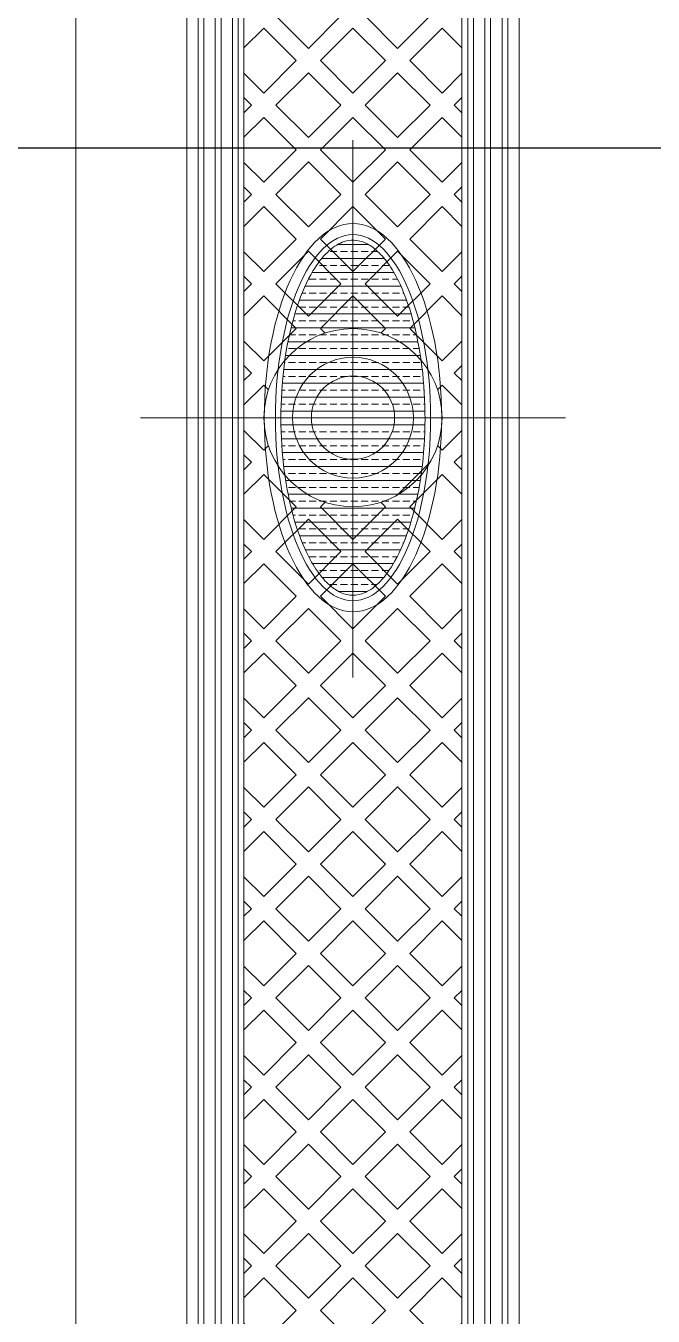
# Model space of a CAD drawing. Header units: millimetres. Extents: x -10942 to 92711, y -16583 to 30009.
# Drawn here: x 14718 to 14831.2, y 940.6 to 1173.2 of the extents above; entities that cross this region are included whole.
import ezdxf

# ---------------------------------------------------------------- set-up
doc = ezdxf.new("R2010")
doc.units = ezdxf.units.MM
doc.header["$LTSCALE"] = 1000
doc.header["$MEASUREMENT"] = 0
doc.linetypes.add('HIDDEN', pattern=[0.375, 0.25, -0.125])
doc.linetypes.add('XREF-V2-GF_COLS$0$XREF-V-COLS-GF$0$CENTER2', pattern=[1.125, 0.75, -0.125, 0.125, -0.125])
doc.layers.add('8', color=8, linetype='Continuous')
doc.layers.add('WOOD', color=23, linetype='Continuous')
doc.layers.add('Bronze', color=40, linetype='Continuous', lineweight=0)
doc.layers.add('DIM 2', color=3, linetype='Continuous', lineweight=18)

# ---------------------------------------------------------------- blocks, each defined once
blk = doc.blocks.new('PLATE')
at = {"lineweight": 0}
h = blk.add_hatch(dxfattribs=at)
h.set_pattern_fill('BRASS', color=33, scale=10)
h.set_pattern_definition([(0, (26037.115, -5808.7662), (0, 2.5), []), (0, (26037.115, -5807.5162), (0, 2.5), [1.25, -0.625])])
edge = h.paths.add_edge_path()
edge.add_spline(control_points=[(56105.84, -1032.5), (56106.58, -1032.5), (56107.31, -1032.34), (56108.81, -1031.66), (56109.57, -1031.14), (56111.08, -1029.74), (56111.82, -1028.85), (56113.23, -1026.72), (56113.91, -1025.49), (56115.5, -1021.95), (56116.35, -1019.43), (56117.69, -1013.89), (56118.19, -1010.88), (56118.8, -1004.64), (56118.9, -1001.41), (56118.71, -995.01), (56118.42, -991.85), (56117.45, -985.88), (56116.77, -983.07), (56115.12, -978.05), (56114.14, -975.85), (56112.24, -972.69), (56111.36, -971.56), (56109.57, -969.83), (56108.66, -969.22), (56107.06, -968.6), (56106.36, -968.48), (56104.97, -968.53), (56104.26, -968.7), (56102.83, -969.37), (56102.11, -969.86), (56100.67, -971.2), (56099.96, -972.03), (56098.6, -974.02), (56097.96, -975.17), (56096.37, -978.55), (56095.51, -981.01), (56094.13, -986.43), (56093.6, -989.39), (56092.94, -995.56), (56092.8, -998.76), (56092.92, -1005.11), (56093.17, -1008.27), (56094.07, -1014.26), (56094.7, -1017.1), (56096.28, -1022.2), (56097.22, -1024.46), (56099.1, -1027.8), (56099.99, -1029.03), (56101.82, -1030.94), (56102.75, -1031.61), (56104.4, -1032.34), (56105.12, -1032.5), (56105.84, -1032.5)], knot_values=[0, 0, 0, 0, 0.188873, 0.188873, 0.377747, 0.377747, 0.56662, 0.56662, 0.755494, 0.755494, 1.050692, 1.050692, 1.345891, 1.345891, 1.641089, 1.641089, 1.936288, 1.936288, 2.231487, 2.231487, 2.526685, 2.526685, 2.751736, 2.751736, 2.976786, 2.976786, 3.156904, 3.156904, 3.337022, 3.337022, 3.51714, 3.51714, 3.697259, 3.697259, 3.877377, 3.877377, 4.170415, 4.170415, 4.463453, 4.463453, 4.756491, 4.756491, 5.049529, 5.049529, 5.342567, 5.342567, 5.635605, 5.635605, 5.866749, 5.866749, 6.097894, 6.097894, 6.283185, 6.283185, 6.283185, 6.283185], degree=3, periodic=0)
at = {"color": 33, "lineweight": 0}
for p, q in [((56113.89, -938.32), (56108.04, -944.17)), ((56113.89, -938.32), (56119.74, -944.17)), ((56086.19, -942.81), (56087.56, -944.17)), ((56087.56, -944.17), (56086.19, -945.54)), ((56091.94, -944.17), (56097.8, -950.02)), ((56103.65, -944.17), (56097.8, -950.02)), ((56108.04, -944.17), (56113.89, -950.02)), ((56119.74, -944.17), (56113.89, -950.02)), ((56125.5, -942.81), (56124.13, -944.17)), ((56124.13, -944.17), (56125.5, -945.54)), ((56105.84, -946.37), (56099.99, -952.22)), ((56105.84, -946.37), (56111.69, -952.22)), ((56121.94, -946.37), (56116.08, -952.22)), ((56121.94, -946.37), (56125.5, -949.93)), ((56099.99, -952.22), (56105.84, -958.07)), ((56111.69, -952.22), (56105.84, -958.07)), ((56097.8, -954.41), (56103.65, -960.27)), ((56113.89, -954.41), (56108.04, -960.27)), ((56086.19, -958.9), (56087.56, -960.27)), ((56087.56, -960.27), (56086.19, -961.63)), ((56125.5, -958.9), (56124.13, -960.27)), ((56124.13, -960.27), (56125.5, -961.63)), ((56086.19, -970.6), (56089.75, -974.16)), ((56113.89, -970.51), (56108.04, -976.36)), ((56113.89, -970.51), (56119.74, -976.36)), ((56125.5, -970.6), (56121.94, -974.16)), ((56086.19, -974.99), (56087.56, -976.36)), ((56087.56, -976.36), (56086.19, -977.73)), ((56091.94, -976.36), (56097.8, -982.21)), ((56103.65, -976.36), (56097.8, -982.21)), ((56108.04, -976.36), (56113.89, -982.21)), ((56119.74, -976.36), (56113.89, -982.21)), ((56125.5, -974.99), (56124.13, -976.36)), ((56124.13, -976.36), (56125.5, -977.73)), ((56105.84, -978.55), (56099.99, -984.41)), ((56105.84, -978.55), (56111.69, -984.41)), ((56121.94, -978.55), (56116.08, -984.41)), ((56121.94, -978.55), (56125.5, -982.12)), ((56099.99, -984.41), (56100.83, -985.24)), ((56111.69, -984.41), (56110.86, -985.24)), ((56086.19, -991.08), (56087.56, -992.45)), ((56087.56, -992.45), (56086.19, -993.82)), ((56125.5, -991.08), (56124.13, -992.45)), ((56124.13, -992.45), (56125.5, -993.82)), ((56086.19, -1007.18), (56087.56, -1008.54)), ((56087.56, -1008.54), (56086.19, -1009.91)), ((56091.94, -1008.54), (56097.8, -1014.4)), ((56125.5, -1007.18), (56124.13, -1008.54)), ((56124.13, -1008.54), (56125.5, -1009.91)), ((56121.94, -1010.74), (56116.08, -1016.59)), ((56121.94, -1010.74), (56125.5, -1014.3)), ((56100.83, -1015.75), (56099.99, -1016.59)), ((56110.86, -1015.75), (56111.69, -1016.59)), ((56099.99, -1016.59), (56105.84, -1022.44)), ((56111.69, -1016.59), (56105.84, -1022.44)), ((56097.8, -1018.79), (56103.65, -1024.64)), ((56113.89, -1018.79), (56108.04, -1024.64)), ((56086.19, -1023.27), (56087.56, -1024.64)), ((56125.5, -1023.27), (56124.13, -1024.64)), ((56087.56, -1024.64), (56086.19, -1026)), ((56124.13, -1024.64), (56125.5, -1026)), ((56097.8, -1034.88), (56091.94, -1040.73)), ((56097.8, -1034.88), (56103.65, -1040.73)), ((56113.89, -1034.88), (56108.04, -1040.73)), ((56113.89, -1034.88), (56119.74, -1040.73)), ((56086.19, -1039.36), (56087.56, -1040.73)), ((56125.5, -1039.36), (56124.13, -1040.73)), ((56087.56, -1040.73), (56086.19, -1042.1)), ((56091.94, -1040.73), (56097.8, -1046.58)), ((56103.65, -1040.73), (56097.8, -1046.58)), ((56108.04, -1040.73), (56113.89, -1046.58)), ((56119.74, -1040.73), (56113.89, -1046.58)), ((56124.13, -1040.73), (56125.5, -1042.1)), ((56105.84, -1042.92), (56099.99, -1048.78)), ((56105.84, -1042.92), (56111.69, -1048.78)), ((56121.94, -1042.92), (56116.08, -1048.78)), ((56121.94, -1042.92), (56125.5, -1046.49)), ((56099.99, -1048.78), (56105.84, -1054.63)), ((56111.69, -1048.78), (56105.84, -1054.63)), ((56097.8, -1050.97), (56103.65, -1056.82)), ((56113.89, -1050.97), (56108.04, -1056.82)), ((56086.19, -1055.45), (56087.56, -1056.82)), ((56125.5, -1055.45), (56124.13, -1056.82)), ((56087.56, -1056.82), (56086.19, -1058.19)), ((56124.13, -1056.82), (56125.5, -1058.19)), ((56113.89, -1067.06), (56108.04, -1072.92)), ((56113.89, -1067.06), (56119.74, -1072.92)), ((56086.19, -1071.55), (56087.56, -1072.92)), ((56125.5, -1071.55), (56124.13, -1072.92)), ((56087.56, -1072.92), (56086.19, -1074.28)), ((56091.94, -1072.92), (56097.8, -1078.77)), ((56103.65, -1072.92), (56097.8, -1078.77)), ((56108.04, -1072.92), (56113.89, -1078.77)), ((56119.74, -1072.92), (56113.89, -1078.77)), ((56124.13, -1072.92), (56125.5, -1074.28)), ((56105.84, -1075.11), (56099.99, -1080.96)), ((56105.84, -1075.11), (56111.69, -1080.96)), ((56121.94, -1075.11), (56116.08, -1080.96)), ((56121.94, -1075.11), (56125.5, -1078.67)), ((56099.99, -1080.96), (56105.84, -1086.81)), ((56111.69, -1080.96), (56105.84, -1086.81)), ((56097.8, -1083.16), (56103.65, -1089.01)), ((56113.89, -1083.16), (56108.04, -1089.01)), ((56086.19, -1087.64), (56087.56, -1089.01)), ((56125.5, -1087.64), (56124.13, -1089.01)), ((56087.56, -1089.01), (56086.19, -1090.38)), ((56124.13, -1089.01), (56125.5, -1090.38)), ((56086.19, -1099.34), (56089.75, -1102.91)), ((56113.89, -1099.25), (56108.04, -1105.1)), ((56113.89, -1099.25), (56119.74, -1105.1)), ((56125.5, -1099.34), (56121.94, -1102.91)), ((56086.19, -1103.73), (56087.56, -1105.1)), ((56125.5, -1103.73), (56124.13, -1105.1)), ((56087.56, -1105.1), (56086.19, -1106.47)), ((56091.94, -1105.1), (56097.8, -1110.95)), ((56103.65, -1105.1), (56097.8, -1110.95)), ((56108.04, -1105.1), (56113.89, -1110.95)), ((56119.74, -1105.1), (56113.89, -1110.95)), ((56124.13, -1105.1), (56125.5, -1106.47)), ((56105.84, -1107.3), (56099.99, -1113.15)), ((56105.84, -1107.3), (56111.69, -1113.15)), ((56121.94, -1107.3), (56116.08, -1113.15)), ((56121.94, -1107.3), (56125.5, -1110.86)), ((56099.99, -1113.15), (56105.84, -1119)), ((56111.69, -1113.15), (56105.84, -1119)), ((56097.8, -1115.34), (56103.65, -1121.19)), ((56113.89, -1115.34), (56108.04, -1121.19)), ((56086.19, -1119.83), (56087.56, -1121.19)), ((56125.5, -1119.83), (56124.13, -1121.19)), ((56087.56, -1121.19), (56086.19, -1122.56)), ((56124.13, -1121.19), (56125.5, -1122.56)), ((56113.89, -1131.43), (56108.04, -1137.29)), ((56113.89, -1131.43), (56119.74, -1137.29)), ((56086.19, -1135.92), (56087.56, -1137.29)), ((56087.56, -1137.29), (56086.19, -1138.65)), ((56091.94, -1137.29), (56097.8, -1143.14)), ((56103.65, -1137.29), (56097.8, -1143.14)), ((56108.04, -1137.29), (56113.89, -1143.14)), ((56119.74, -1137.29), (56113.89, -1143.14)), ((56125.5, -1135.92), (56124.13, -1137.29)), ((56124.13, -1137.29), (56125.5, -1138.65)), ((56105.84, -1139.48), (56099.99, -1145.33)), ((56105.84, -1139.48), (56111.69, -1145.33)), ((56121.94, -1139.48), (56116.08, -1145.33)), ((56121.94, -1139.48), (56125.5, -1143.04)), ((56099.99, -1145.33), (56105.84, -1151.18)), ((56111.69, -1145.33), (56105.84, -1151.18)), ((56097.8, -1147.53), (56103.65, -1153.38)), ((56113.89, -1147.53), (56108.04, -1153.38)), ((56086.19, -1152.01), (56087.56, -1153.38)), ((56087.56, -1153.38), (56086.19, -1154.75)), ((56125.5, -1152.01), (56124.13, -1153.38)), ((56124.13, -1153.38), (56125.5, -1154.75))]:
    blk.add_line(p, q, dxfattribs=at)
blk.add_lwpolyline([(56135.84, -888.2), (56130.67, -888.2, 0.302776), (56105.84, -871.65, 0.302776), (56081.02, -888.2), (56075.84, -888.2), (56075.84, -1279.24), (56081.02, -1279.24, 0.302776), (56105.84, -1295.79, 0.302776), (56130.67, -1279.24), (56135.84, -1279.24), (56135.84, -888.2)], format="xyb", dxfattribs=at)
for points in [[(56133.77, -890.27), (56129.25, -890.27, 0.317837), (56105.84, -873.72, 0.317837), (56082.44, -890.27), (56077.91, -890.27), (56077.91, -1277.17), (56082.44, -1277.17, 0.317837), (56105.84, -1293.72, 0.317837), (56129.25, -1277.17), (56133.77, -1277.17)], [(56132.74, -891.31), (56128.51, -891.31, 0.326276), (56105.84, -874.76, 0.326276), (56083.18, -891.31), (56078.95, -891.31), (56078.95, -1276.13), (56083.18, -1276.13, 0.326276), (56105.84, -1292.69, 0.326276), (56128.51, -1276.13), (56132.74, -1276.13)], [(56130.67, -893.38), (56126.94, -893.38, 0.34543), (56105.84, -876.82, 0.34543), (56084.74, -893.38), (56081.02, -893.38), (56081.02, -1274.07), (56084.74, -1274.07, 0.34543), (56105.84, -1290.62, 0.34543), (56126.94, -1274.07), (56130.67, -1274.07)], [(56129.64, -894.41), (56126.11, -894.41, 0.356394), (56105.84, -877.86, 0.356394), (56085.57, -894.41), (56082.05, -894.41), (56082.05, -1273.03), (56085.57, -1273.03, 0.356394), (56105.84, -1289.58, 0.356394), (56126.11, -1273.03), (56129.64, -1273.03)], [(56127.57, -896.48), (56124.35, -896.48, 0.381966), (56105.84, -879.93, 0.381966), (56087.34, -896.48), (56084.12, -896.48), (56084.12, -1270.96), (56087.34, -1270.96, 0.381966), (56105.84, -1287.51, 0.381966), (56124.35, -1270.96), (56127.57, -1270.96)], [(56126.53, -897.51), (56123.4, -897.51, 0.397078), (56105.84, -880.96, 0.397078), (56088.29, -897.51), (56085.15, -897.51), (56085.15, -1269.93), (56088.29, -1269.93, 0.397078), (56105.84, -1286.48, 0.397078), (56123.4, -1269.93), (56126.53, -1269.93)], [(56125.5, -898.55), (56122.39, -898.55, 0.414214), (56105.84, -882, 0.414214), (56089.29, -898.55), (56086.19, -898.55), (56086.19, -1268.89), (56089.29, -1268.89, 0.414214), (56105.84, -1285.44, 0.414214), (56122.39, -1268.89), (56125.5, -1268.89)]]:
    blk.add_lwpolyline(points, format="xyb", close=True, dxfattribs=at)
for points in [[(56097.8, -922.23), (56091.94, -928.08), (56097.8, -933.93), (56103.65, -928.08), (56097.8, -922.23)], [(56113.89, -922.23), (56108.04, -928.08), (56113.89, -933.93), (56119.74, -928.08), (56113.89, -922.23)], [(56089.75, -930.27), (56086.19, -933.84)], [(56086.19, -938.42), (56089.75, -941.98), (56095.6, -936.13), (56089.75, -930.27)], [(56105.84, -930.27), (56099.99, -936.13), (56105.84, -941.98), (56111.69, -936.13), (56105.84, -930.27)], [(56105.84, -930.27), (56099.99, -936.13), (56105.84, -941.98), (56111.69, -936.13), (56105.84, -930.27)], [(56125.5, -938.42), (56121.94, -941.98), (56116.08, -936.13), (56121.94, -930.27)], [(56121.94, -930.27), (56125.5, -933.84)], [(56097.8, -938.32), (56091.94, -944.17), (56097.8, -950.02), (56103.65, -944.17), (56097.8, -938.32)], [(56086.19, -942.81), (56087.56, -944.17), (56086.19, -945.54)], [(56086.19, -954.51), (56089.75, -958.07), (56095.6, -952.22), (56089.75, -946.37)], [(56089.75, -946.37), (56086.19, -949.93)], [(56105.84, -946.37), (56099.99, -952.22), (56105.84, -958.07), (56111.69, -952.22), (56105.84, -946.37)], [(56121.94, -946.37), (56116.08, -952.22), (56121.94, -958.07), (56125.5, -954.51)], [(56125.5, -949.93), (56121.94, -946.37)], [(56097.8, -954.41), (56091.94, -960.27), (56097.8, -966.12), (56103.65, -960.27), (56097.8, -954.41)], [(56113.89, -954.41), (56108.04, -960.27), (56113.89, -966.12), (56119.74, -960.27), (56113.89, -954.41)], [(56086.19, -958.9), (56087.56, -960.27), (56086.19, -961.63)], [(56086.19, -970.6), (56089.75, -974.16), (56095.6, -968.31), (56089.75, -962.46)], [(56089.75, -962.46), (56086.19, -966.02)], [(56105.84, -962.46), (56099.99, -968.31), (56105.84, -974.16), (56111.69, -968.31), (56105.84, -962.46)], [(56105.84, -962.46), (56099.99, -968.31), (56105.84, -974.16), (56111.69, -968.31), (56105.84, -962.46)], [(56125.5, -970.6), (56121.94, -974.16), (56116.08, -968.31), (56121.94, -962.46)], [(56121.94, -962.46), (56125.5, -966.02)], [(56097.8, -970.51), (56091.94, -976.36), (56097.8, -982.21), (56103.65, -976.36), (56097.8, -970.51)], [(56086.19, -974.99), (56087.56, -976.36), (56086.19, -977.73)], [(56086.19, -986.69), (56089.75, -990.26), (56095.6, -984.41), (56089.75, -978.55)], [(56089.75, -978.55), (56086.19, -982.12)], [(56105.84, -978.55), (56099.99, -984.41), (56100.83, -985.24)], [(56110.86, -985.24), (56111.69, -984.41), (56105.84, -978.55)], [(56121.94, -978.55), (56116.08, -984.41), (56121.94, -990.26), (56125.5, -986.69)], [(56125.5, -982.12), (56121.94, -978.55)], [(56086.19, -991.08), (56087.56, -992.45), (56086.19, -993.82)], [(56089.75, -994.65), (56086.19, -998.21)], [(56090.59, -995.48), (56089.75, -994.65)], [(56121.1, -995.48), (56121.94, -994.65)], [(56121.94, -994.65), (56125.5, -998.21)], [(56086.19, -1002.79), (56089.75, -1006.35), (56090.59, -1005.51)], [(56125.5, -1002.79), (56121.94, -1006.35), (56121.1, -1005.51)], [(56086.19, -1007.18), (56087.56, -1008.54), (56086.19, -1009.91)], [(56089.75, -1010.74), (56086.19, -1014.3)], [(56086.19, -1018.88), (56089.75, -1022.44), (56095.6, -1016.59), (56089.75, -1010.74)], [(56121.94, -1010.74), (56116.08, -1016.59), (56121.94, -1022.44), (56125.5, -1018.88)], [(56125.5, -1014.3), (56121.94, -1010.74)], [(56100.83, -1015.75), (56099.99, -1016.59), (56105.84, -1022.44), (56111.69, -1016.59), (56110.86, -1015.75)], [(56097.8, -1018.79), (56091.94, -1024.64), (56097.8, -1030.49), (56103.65, -1024.64), (56097.8, -1018.79)], [(56113.89, -1018.79), (56108.04, -1024.64), (56113.89, -1030.49), (56119.74, -1024.64), (56113.89, -1018.79)], [(56086.19, -1023.27), (56087.56, -1024.64), (56086.19, -1026)], [(56089.75, -1026.83), (56086.19, -1030.39)], [(56086.19, -1034.97), (56089.75, -1038.54), (56095.6, -1032.68), (56089.75, -1026.83)], [(56105.84, -1026.83), (56099.99, -1032.68), (56105.84, -1038.54), (56111.69, -1032.68), (56105.84, -1026.83)], [(56105.84, -1026.83), (56099.99, -1032.68), (56105.84, -1038.54), (56111.69, -1032.68), (56105.84, -1026.83)], [(56125.5, -1034.97), (56121.94, -1038.54), (56116.08, -1032.68), (56121.94, -1026.83)], [(56121.94, -1026.83), (56125.5, -1030.39)], [(56086.19, -1039.36), (56087.56, -1040.73), (56086.19, -1042.1)], [(56086.19, -1051.07), (56089.75, -1054.63), (56095.6, -1048.78), (56089.75, -1042.92)], [(56089.75, -1042.92), (56086.19, -1046.49)], [(56105.84, -1042.92), (56099.99, -1048.78), (56105.84, -1054.63), (56111.69, -1048.78), (56105.84, -1042.92)], [(56121.94, -1042.92), (56116.08, -1048.78), (56121.94, -1054.63), (56125.5, -1051.07)], [(56125.5, -1046.49), (56121.94, -1042.92)], [(56097.8, -1050.97), (56091.94, -1056.82), (56097.8, -1062.67), (56103.65, -1056.82), (56097.8, -1050.97)], [(56113.89, -1050.97), (56108.04, -1056.82), (56113.89, -1062.67), (56119.74, -1056.82), (56113.89, -1050.97)], [(56086.19, -1055.45), (56087.56, -1056.82), (56086.19, -1058.19)], [(56086.19, -1067.16), (56089.75, -1070.72), (56095.6, -1064.87), (56089.75, -1059.02)], [(56089.75, -1059.02), (56086.19, -1062.58)], [(56105.84, -1059.02), (56099.99, -1064.87), (56105.84, -1070.72), (56111.69, -1064.87), (56105.84, -1059.02)], [(56105.84, -1059.02), (56099.99, -1064.87), (56105.84, -1070.72), (56111.69, -1064.87), (56105.84, -1059.02)], [(56125.5, -1067.16), (56121.94, -1070.72), (56116.08, -1064.87), (56121.94, -1059.02)], [(56121.94, -1059.02), (56125.5, -1062.58)], [(56097.8, -1067.06), (56091.94, -1072.92), (56097.8, -1078.77), (56103.65, -1072.92), (56097.8, -1067.06)], [(56086.19, -1071.55), (56087.56, -1072.92), (56086.19, -1074.28)], [(56089.75, -1075.11), (56086.19, -1078.67)], [(56086.19, -1083.25), (56089.75, -1086.81), (56095.6, -1080.96), (56089.75, -1075.11)], [(56105.84, -1075.11), (56099.99, -1080.96), (56105.84, -1086.81), (56111.69, -1080.96), (56105.84, -1075.11)], [(56121.94, -1075.11), (56116.08, -1080.96), (56121.94, -1086.81), (56125.5, -1083.25)], [(56125.5, -1078.67), (56121.94, -1075.11)], [(56097.8, -1083.16), (56091.94, -1089.01), (56097.8, -1094.86), (56103.65, -1089.01), (56097.8, -1083.16)], [(56113.89, -1083.16), (56108.04, -1089.01), (56113.89, -1094.86), (56119.74, -1089.01), (56113.89, -1083.16)], [(56086.19, -1087.64), (56087.56, -1089.01), (56086.19, -1090.38)], [(56089.75, -1091.2), (56086.19, -1094.76)], [(56086.19, -1099.34), (56089.75, -1102.91), (56095.6, -1097.05), (56089.75, -1091.2)], [(56105.84, -1091.2), (56099.99, -1097.05), (56105.84, -1102.91), (56111.69, -1097.05), (56105.84, -1091.2)], [(56105.84, -1091.2), (56099.99, -1097.05), (56105.84, -1102.91), (56111.69, -1097.05), (56105.84, -1091.2)], [(56125.5, -1099.34), (56121.94, -1102.91), (56116.08, -1097.05), (56121.94, -1091.2)], [(56121.94, -1091.2), (56125.5, -1094.76)], [(56097.8, -1099.25), (56091.94, -1105.1), (56097.8, -1110.95), (56103.65, -1105.1), (56097.8, -1099.25)], [(56086.19, -1103.73), (56087.56, -1105.1), (56086.19, -1106.47)], [(56089.75, -1107.3), (56086.19, -1110.86)], [(56086.19, -1115.44), (56089.75, -1119), (56095.6, -1113.15), (56089.75, -1107.3)], [(56105.84, -1107.3), (56099.99, -1113.15), (56105.84, -1119), (56111.69, -1113.15), (56105.84, -1107.3)], [(56121.94, -1107.3), (56116.08, -1113.15), (56121.94, -1119), (56125.5, -1115.44)], [(56125.5, -1110.86), (56121.94, -1107.3)], [(56097.8, -1115.34), (56091.94, -1121.19), (56097.8, -1127.05), (56103.65, -1121.19), (56097.8, -1115.34)], [(56113.89, -1115.34), (56108.04, -1121.19), (56113.89, -1127.05), (56119.74, -1121.19), (56113.89, -1115.34)], [(56086.19, -1119.83), (56087.56, -1121.19), (56086.19, -1122.56)], [(56089.75, -1123.39), (56086.19, -1126.95)], [(56086.19, -1131.53), (56089.75, -1135.09), (56095.6, -1129.24), (56089.75, -1123.39)], [(56105.84, -1123.39), (56099.99, -1129.24), (56105.84, -1135.09), (56111.69, -1129.24), (56105.84, -1123.39)], [(56105.84, -1123.39), (56099.99, -1129.24), (56105.84, -1135.09), (56111.69, -1129.24), (56105.84, -1123.39)], [(56125.5, -1131.53), (56121.94, -1135.09), (56116.08, -1129.24), (56121.94, -1123.39)], [(56121.94, -1123.39), (56125.5, -1126.95)], [(56097.8, -1131.43), (56091.94, -1137.29), (56097.8, -1143.14), (56103.65, -1137.29), (56097.8, -1131.43)], [(56086.19, -1135.92), (56087.56, -1137.29), (56086.19, -1138.65)], [(56086.19, -1147.62), (56089.75, -1151.18), (56095.6, -1145.33), (56089.75, -1139.48)], [(56089.75, -1139.48), (56086.19, -1143.04)], [(56105.84, -1139.48), (56099.99, -1145.33), (56105.84, -1151.18), (56111.69, -1145.33), (56105.84, -1139.48)], [(56121.94, -1139.48), (56116.08, -1145.33), (56121.94, -1151.18), (56125.5, -1147.62)], [(56125.5, -1143.04), (56121.94, -1139.48)], [(56097.8, -1147.53), (56091.94, -1153.38), (56097.8, -1159.23), (56103.65, -1153.38), (56097.8, -1147.53)], [(56113.89, -1147.53), (56108.04, -1153.38), (56113.89, -1159.23), (56119.74, -1153.38), (56113.89, -1147.53)], [(56086.19, -1152.01), (56087.56, -1153.38), (56086.19, -1154.75)], [(56086.19, -1163.72), (56089.75, -1167.28), (56095.6, -1161.43), (56089.75, -1155.57)], [(56089.75, -1155.57), (56086.19, -1159.14)], [(56105.84, -1155.57), (56099.99, -1161.43), (56105.84, -1167.28), (56111.69, -1161.43), (56105.84, -1155.57)], [(56105.84, -1155.57), (56099.99, -1161.43), (56105.84, -1167.28), (56111.69, -1161.43), (56105.84, -1155.57)], [(56125.5, -1163.72), (56121.94, -1167.28), (56116.08, -1161.43), (56121.94, -1155.57)], [(56121.94, -1155.57), (56125.5, -1159.14)]]:
    blk.add_lwpolyline(points, dxfattribs=at)
for radius in [16.06, 10.89]:
    blk.add_circle((56105.84, -1000.5), radius, dxfattribs=at)
blk.add_ellipse((56105.84, -1000.5), major_axis=(0, 35), ratio=0.457143, dxfattribs=at)
blk.add_ellipse((56105.84, -1000.5), major_axis=(0, 33), ratio=0.424232, start_param=3.141593, end_param=9.424778, dxfattribs=at)
blk.add_open_spline([(56105.84, -1032.5), (56106.58, -1032.5), (56107.31, -1032.34), (56108.81, -1031.66), (56109.57, -1031.14), (56111.08, -1029.74), (56111.82, -1028.85), (56113.23, -1026.72), (56113.91, -1025.49), (56115.5, -1021.95), (56116.35, -1019.43), (56117.69, -1013.89), (56118.19, -1010.88), (56118.8, -1004.64), (56118.9, -1001.41), (56118.71, -995.01), (56118.42, -991.85), (56117.45, -985.88), (56116.77, -983.07), (56115.12, -978.05), (56114.14, -975.85), (56112.24, -972.69), (56111.36, -971.56), (56109.57, -969.83), (56108.66, -969.22), (56107.06, -968.6), (56106.36, -968.48), (56104.97, -968.53), (56104.26, -968.7), (56102.83, -969.37), (56102.11, -969.86), (56100.67, -971.2), (56099.96, -972.03), (56098.6, -974.02), (56097.96, -975.17), (56096.37, -978.55), (56095.51, -981.01), (56094.13, -986.43), (56093.6, -989.39), (56092.94, -995.56), (56092.8, -998.76), (56092.92, -1005.11), (56093.17, -1008.27), (56094.07, -1014.26), (56094.7, -1017.1), (56096.28, -1022.2), (56097.22, -1024.46), (56099.1, -1027.8), (56099.99, -1029.03), (56101.82, -1030.94), (56102.75, -1031.61), (56104.4, -1032.34), (56105.12, -1032.5), (56105.84, -1032.5)], degree=3, knots=[0, 0, 0, 0, 0.188873, 0.188873, 0.377747, 0.377747, 0.56662, 0.56662, 0.755494, 0.755494, 1.050692, 1.050692, 1.345891, 1.345891, 1.641089, 1.641089, 1.936288, 1.936288, 2.231487, 2.231487, 2.526685, 2.526685, 2.751736, 2.751736, 2.976786, 2.976786, 3.156904, 3.156904, 3.337022, 3.337022, 3.51714, 3.51714, 3.697259, 3.697259, 3.877377, 3.877377, 4.170415, 4.170415, 4.463453, 4.463453, 4.756491, 4.756491, 5.049529, 5.049529, 5.342567, 5.342567, 5.635605, 5.635605, 5.866749, 5.866749, 6.097894, 6.097894, 6.283185, 6.283185, 6.283185, 6.283185], dxfattribs=at)
at = {"layer": '8', "color": 8, "linetype": 'HIDDEN', "lineweight": 0, "ltscale": 5}
for p, q in [((56105.84, -950.5, 0), (56105.84, -1047.34)), ((56067.53, -1000.5, 0), (56144.15, -1000.5, 0))]:
    blk.add_line(p, q, dxfattribs=at)
at = {"layer": 'Bronze', "color": 8, "linetype": 'HIDDEN', "lineweight": 0, "ltscale": 5}
blk.add_circle((56105.84, -1000.5), 7.5, dxfattribs=at)
blk = doc.blocks.new('WD-13 NEW')
at = {"layer": 'WOOD', "lineweight": 0}
blk.add_lwpolyline([(372419.87, 111807.87), (372419.87, 109262.87)], dxfattribs=at)
at = {"layer": 'Bronze', "lineweight": 0}
blk.add_blockref('PLATE', (316264.03, 111363.37, 0), dxfattribs=at)

msp = doc.modelspace()

# ---------------------------------------------------------------- linework, layer by layer
at = {"layer": 'Defpoints', "linetype": 'XREF-V2-GF_COLS$0$XREF-V-COLS-GF$0$CENTER2'}
msp.add_line((997.93, 1151.21), (18391.34, 1151.21), dxfattribs=at)

# ---------------------------------------------------------------- block references
at = {"layer": 'DIM 2', "xscale": -1, "rotation": 359.9999999999999}
msp.add_blockref('WD-13 NEW', (387146.89, -109260.33, 0), dxfattribs=at)

doc.saveas('drawing.dxf')
